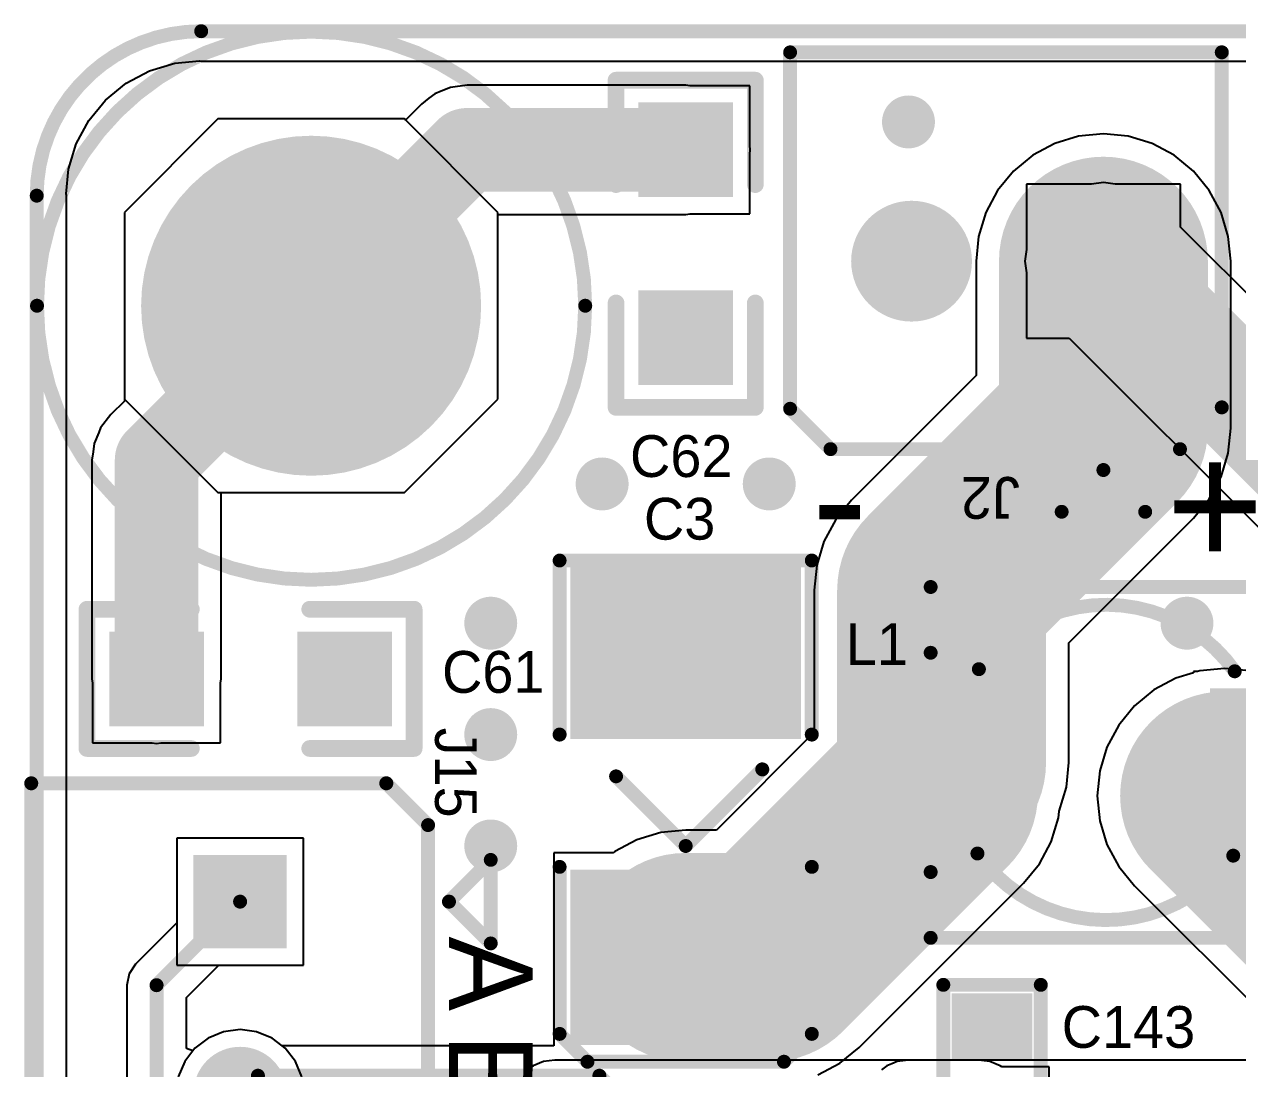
# Model space of a CAD drawing. Extents: x 1012 to 1122, y 1012 to 1122.
# Drawn here: x 1011.55 to 1033.69, y 1102.87 to 1121.92 of the extents above; entities that cross this region are included whole.
import ezdxf

# ---------------------------------------------------------------- set-up
doc = ezdxf.new("R2010")
doc.units = 0
doc.layers.get('0').update_dxf_attribs({"linetype": 'CONTINUOUS'})
for name, color, linetype in [('BOTTOMLAYER', 5, 'CONTINUOUS'), ('BOTTOMSOLDER', 6, 'CONTINUOUS'), ('KEEPOUTLAYER', 6, 'CONTINUOUS'), ('MECHANICAL1', 6, 'CONTINUOUS'), ('MULTILAYER', 9, 'CONTINUOUS'), ('TOPLAYER', 1, 'CONTINUOUS'), ('TOPOVERLAY', 2, 'CONTINUOUS'), ('TOPPASTE', 8, 'CONTINUOUS'), ('TOPSOLDER', 216, 'CONTINUOUS')]:
    doc.layers.add(name, color=color, linetype=linetype)

# ---------------------------------------------------------------- blocks, each defined once
blk = doc.blocks.new('CD7343_15')
at = {"layer": 'TOPLAYER'}
for points in [[(-1.5, -2), (1.5, -2), (-1.5, 2), (1.5, 2)], [(4.088, -2), (7.088, -2), (4.088, 2), (7.088, 2)]]:
    blk.add_solid(points, dxfattribs=at)
at = {"layer": 'TOPOVERLAY', "const_width": 0.254}
for points in [[(-1.397, 2.3), (-1.905, 1.792)], [(-1.397, 2.3), (1.651, 2.3)], [(4.064, 2.3), (7.239, 2.3)], [(7.239, 2.3), (7.239, -2.3)], [(-1.905, 1.792), (-1.905, -1.792)], [(3.302, 1.27), (2.032, 0)], [(2.032, 0), (3.429, -1.397)], [(-1.905, -1.792), (-1.397, -2.3)], [(-1.397, -2.3), (1.651, -2.3)], [(4.064, -2.3), (7.239, -2.3)]]:
    blk.add_lwpolyline(points, dxfattribs=at)
at = {"layer": 'TOPOVERLAY', "const_width": 0.127}
for points in [[(-1.46, 2.3, 1), (-1.333, 2.3, 1)], [(-1.46, 2.3, 1), (-1.333, 2.3, 1)], [(1.587, 2.3, 1), (1.714, 2.3, 1)], [(4, 2.3, 1), (4.128, 2.3, 1)], [(7.176, 2.3, 1), (7.302, 2.3, 1)], [(7.176, 2.3, 1), (7.302, 2.3, 1)], [(-1.968, 1.792, 1), (-1.841, 1.792, 1)], [(-1.968, 1.792, 1), (-1.841, 1.792, 1)], [(3.239, 1.27, 1), (3.365, 1.27, 1)], [(1.968, 0, 1), (2.095, 0, 1)], [(1.968, 0, 1), (2.095, 0, 1)], [(3.365, -1.397, 1), (3.493, -1.397, 1)], [(-1.968, -1.792, 1), (-1.841, -1.792, 1)], [(-1.968, -1.792, 1), (-1.841, -1.792, 1)], [(-1.46, -2.3, 1), (-1.333, -2.3, 1)], [(-1.46, -2.3, 1), (-1.333, -2.3, 1)], [(1.587, -2.3, 1), (1.714, -2.3, 1)], [(4, -2.3, 1), (4.128, -2.3, 1)], [(7.176, -2.3, 1), (7.302, -2.3, 1)], [(7.176, -2.3, 1), (7.302, -2.3, 1)]]:
    blk.add_lwpolyline(points, format="xyb", close=True, dxfattribs=at)
at = {"layer": 'TOPPASTE'}
for points in [[(-1.5, -2), (1.5, -2), (-1.5, 2), (1.5, 2)], [(4.088, -2), (7.088, -2), (4.088, 2), (7.088, 2)]]:
    blk.add_solid(points, dxfattribs=at)
at = {"layer": 'TOPSOLDER'}
for points in [[(-1.602, -2.102), (1.602, -2.102), (-1.602, 2.102), (1.602, 2.102)], [(3.986, -2.102), (7.19, -2.102), (3.986, 2.102), (7.19, 2.102)]]:
    blk.add_solid(points, dxfattribs=at)
blk = doc.blocks.new('CC0603_95')
at = {"layer": 'TOPLAYER'}
for points in [[(-0.508, -0.635), (0.508, -0.635), (-0.508, 0.635), (0.508, 0.635)], [(1.143, -0.635), (2.159, -0.635), (1.143, 0.635), (2.159, 0.635)]]:
    blk.add_solid(points, dxfattribs=at)
at = {"layer": 'TOPOVERLAY', "const_width": 0.254}
for points in [[(-0.762, 0.889), (-0.762, -0.889)], [(-0.762, 0.889), (-0.508, 0.889)], [(-0.508, 0.889), (2.413, 0.889)], [(2.413, 0.889), (2.413, -0.889)], [(-0.762, -0.889), (2.413, -0.889)]]:
    blk.add_lwpolyline(points, dxfattribs=at)
at = {"layer": 'TOPOVERLAY', "const_width": 0.127}
for points in [[(-0.8255, 0.889, 1), (-0.6985, 0.889, 1)], [(-0.8255, 0.889, 1), (-0.6985, 0.889, 1)], [(-0.5715, 0.889, 1), (-0.4445, 0.889, 1)], [(-0.5715, 0.889, 1), (-0.4445, 0.889, 1)], [(2.3495, 0.889, 1), (2.4765, 0.889, 1)], [(2.3495, 0.889, 1), (2.4765, 0.889, 1)], [(-0.8255, -0.889, 1), (-0.6985, -0.889, 1)], [(-0.8255, -0.889, 1), (-0.6985, -0.889, 1)], [(2.3495, -0.889, 1), (2.4765, -0.889, 1)], [(2.3495, -0.889, 1), (2.4765, -0.889, 1)]]:
    blk.add_lwpolyline(points, format="xyb", close=True, dxfattribs=at)
at = {"layer": 'TOPPASTE'}
for points in [[(-0.508, -0.635), (0.508, -0.635), (-0.508, 0.635), (0.508, 0.635)], [(1.143, -0.635), (2.159, -0.635), (1.143, 0.635), (2.159, 0.635)]]:
    blk.add_solid(points, dxfattribs=at)
at = {"layer": 'TOPSOLDER'}
for points in [[(-0.6096, -0.7366), (0.6096, -0.7366), (-0.6096, 0.7366), (0.6096, 0.7366)], [(1.0414, -0.7366), (2.2606, -0.7366), (1.0414, 0.7366), (2.2606, 0.7366)]]:
    blk.add_solid(points, dxfattribs=at)
blk = doc.blocks.new('ECH350H_2P_107')
at = {"layer": 'BOTTOMLAYER', "const_width": 1}
blk.add_lwpolyline([(3, 0, 1), (4, 0, 1)], format="xyb", close=True, dxfattribs=at)
at = {"layer": 'BOTTOMLAYER'}
blk.add_solid([(-1, -1), (1, -1), (-1, 1), (1, 1)], dxfattribs=at)
at = {"layer": 'BOTTOMSOLDER', "const_width": 1.102}
blk.add_lwpolyline([(2.949, 0, 1), (4.051, 0, 1)], format="xyb", close=True, dxfattribs=at)
at = {"layer": 'BOTTOMSOLDER'}
blk.add_solid([(-1.102, -1.102), (1.102, -1.102), (-1.102, 1.102), (1.102, 1.102)], dxfattribs=at)
at = {"layer": 'MULTILAYER', "const_width": 1}
blk.add_lwpolyline([(3, 0, 1), (4, 0, 1)], format="xyb", close=True, dxfattribs=at)
at = {"layer": 'MULTILAYER'}
blk.add_solid([(-1, -1), (1, -1), (-1, 1), (1, 1)], dxfattribs=at)
at = {"layer": 'TOPLAYER', "const_width": 1}
blk.add_lwpolyline([(3, 0, 1), (4, 0, 1)], format="xyb", close=True, dxfattribs=at)
at = {"layer": 'TOPLAYER'}
blk.add_solid([(-1, -1), (1, -1), (-1, 1), (1, 1)], dxfattribs=at)
at = {"layer": 'TOPOVERLAY', "const_width": 0.254}
for points in [[(0.762, 4.572), (-0.762, 4.572)], [(0, 3.81), (-0.762, 4.572)], [(0.762, 4.572), (0, 3.81)], [(-1.397, 3.429), (-2.159, 2.667)], [(4.978, 3.429), (-1.397, 3.429)], [(5.715, 2.692), (4.978, 3.429)], [(-2.159, 2.667), (-2.159, -3.81)], [(5.715, 2.692), (5.715, -3.81)], [(5.715, -3.81), (-2.159, -3.81)]]:
    blk.add_lwpolyline(points, dxfattribs=at)
at = {"layer": 'TOPOVERLAY', "const_width": 0.127}
for points in [[(-0.825, 4.572, 1), (-0.699, 4.572, 1)], [(-0.825, 4.572, 1), (-0.699, 4.572, 1)], [(0.699, 4.572, 1), (0.825, 4.572, 1)], [(0.699, 4.572, 1), (0.825, 4.572, 1)], [(-0.064, 3.81, 1), (0.064, 3.81, 1)], [(-0.064, 3.81, 1), (0.064, 3.81, 1)], [(-1.46, 3.429, 1), (-1.333, 3.429, 1)], [(-1.46, 3.429, 1), (-1.333, 3.429, 1)], [(4.915, 3.429, 1), (5.042, 3.429, 1)], [(4.915, 3.429, 1), (5.042, 3.429, 1)], [(-2.223, 2.667, 1), (-2.095, 2.667, 1)], [(-2.223, 2.667, 1), (-2.095, 2.667, 1)], [(5.652, 2.692, 1), (5.778, 2.692, 1)], [(5.652, 2.692, 1), (5.778, 2.692, 1)], [(-2.223, -3.81, 1), (-2.095, -3.81, 1)], [(-2.223, -3.81, 1), (-2.095, -3.81, 1)], [(5.652, -3.81, 1), (5.778, -3.81, 1)], [(5.652, -3.81, 1), (5.778, -3.81, 1)]]:
    blk.add_lwpolyline(points, format="xyb", close=True, dxfattribs=at)
at = {"layer": 'TOPSOLDER', "const_width": 1.102}
blk.add_lwpolyline([(2.949, 0, 1), (4.051, 0, 1)], format="xyb", close=True, dxfattribs=at)
at = {"layer": 'TOPSOLDER'}
blk.add_solid([(-1.102, -1.102), (1.102, -1.102), (-1.102, 1.102), (1.102, 1.102)], dxfattribs=at)
blk = doc.blocks.new('ECH350H_3P_120')
at = {"layer": 'BOTTOMLAYER', "const_width": 0.75}
for points in [[(3.125, 0, 1), (3.875, 0, 1)], [(6.625, 0, 1), (7.375, 0, 1)]]:
    blk.add_lwpolyline(points, format="xyb", close=True, dxfattribs=at)
at = {"layer": 'BOTTOMLAYER'}
blk.add_solid([(-0.75, -0.75), (0.75, -0.75), (-0.75, 0.75), (0.75, 0.75)], dxfattribs=at)
at = {"layer": 'BOTTOMSOLDER', "const_width": 0.852}
for points in [[(3.074, 0, 1), (3.926, 0, 1)], [(6.574, 0, 1), (7.426, 0, 1)]]:
    blk.add_lwpolyline(points, format="xyb", close=True, dxfattribs=at)
at = {"layer": 'BOTTOMSOLDER'}
blk.add_solid([(-0.852, -0.852), (0.852, -0.852), (-0.852, 0.852), (0.852, 0.852)], dxfattribs=at)
at = {"layer": 'MULTILAYER', "const_width": 0.75}
for points in [[(3.125, 0, 1), (3.875, 0, 1)], [(6.625, 0, 1), (7.375, 0, 1)]]:
    blk.add_lwpolyline(points, format="xyb", close=True, dxfattribs=at)
at = {"layer": 'MULTILAYER'}
blk.add_solid([(-0.75, -0.75), (0.75, -0.75), (-0.75, 0.75), (0.75, 0.75)], dxfattribs=at)
at = {"layer": 'TOPLAYER', "const_width": 0.75}
for points in [[(3.125, 0, 1), (3.875, 0, 1)], [(6.625, 0, 1), (7.375, 0, 1)]]:
    blk.add_lwpolyline(points, format="xyb", close=True, dxfattribs=at)
at = {"layer": 'TOPLAYER'}
blk.add_solid([(-0.75, -0.75), (0.75, -0.75), (-0.75, 0.75), (0.75, 0.75)], dxfattribs=at)
at = {"layer": 'TOPOVERLAY', "const_width": 0.254}
for points in [[(0.762, 4.572), (-0.762, 4.572)], [(0, 3.81), (-0.762, 4.572)], [(0, 3.81), (0.762, 4.572)], [(-2.159, 2.667), (-1.397, 3.429)], [(8.382, 3.429), (-1.397, 3.429)], [(9.144, 2.667), (8.382, 3.429)], [(-2.159, -3.81), (-2.159, 2.667)], [(9.144, -3.81), (9.144, 2.667)], [(9.144, -3.81), (-2.159, -3.81)]]:
    blk.add_lwpolyline(points, dxfattribs=at)
at = {"layer": 'TOPOVERLAY', "const_width": 0.127}
for points in [[(-0.825, 4.572, 1), (-0.699, 4.572, 1)], [(-0.825, 4.572, 1), (-0.699, 4.572, 1)], [(0.699, 4.572, 1), (0.825, 4.572, 1)], [(0.699, 4.572, 1), (0.825, 4.572, 1)], [(-0.064, 3.81, 1), (0.064, 3.81, 1)], [(-0.064, 3.81, 1), (0.064, 3.81, 1)], [(-1.46, 3.429, 1), (-1.333, 3.429, 1)], [(-1.46, 3.429, 1), (-1.333, 3.429, 1)], [(8.319, 3.429, 1), (8.445, 3.429, 1)], [(8.319, 3.429, 1), (8.445, 3.429, 1)], [(-2.223, 2.667, 1), (-2.095, 2.667, 1)], [(-2.223, 2.667, 1), (-2.095, 2.667, 1)], [(9.08, 2.667, 1), (9.207, 2.667, 1)], [(9.08, 2.667, 1), (9.207, 2.667, 1)], [(-2.223, -3.81, 1), (-2.095, -3.81, 1)], [(-2.223, -3.81, 1), (-2.095, -3.81, 1)], [(9.08, -3.81, 1), (9.207, -3.81, 1)], [(9.08, -3.81, 1), (9.207, -3.81, 1)]]:
    blk.add_lwpolyline(points, format="xyb", close=True, dxfattribs=at)
at = {"layer": 'TOPSOLDER', "const_width": 0.852}
for points in [[(3.074, 0, 1), (3.926, 0, 1)], [(6.574, 0, 1), (7.426, 0, 1)]]:
    blk.add_lwpolyline(points, format="xyb", close=True, dxfattribs=at)
at = {"layer": 'TOPSOLDER'}
blk.add_solid([(-0.852, -0.852), (0.852, -0.852), (-0.852, 0.852), (0.852, 0.852)], dxfattribs=at)
blk = doc.blocks.new('SLF6025_121')
at = {"layer": 'TOPLAYER'}
for points in [[(1, -1.25), (1, 1.25), (-1, -1.25), (-1, 1.25)], [(7, -1.25), (7, 1.25), (5, -1.25), (5, 1.25)]]:
    blk.add_solid(points, dxfattribs=at)
at = {"layer": 'TOPOVERLAY', "const_width": 0.254}
for points in [[(-0.2, 3.2), (-0.2, 2)], [(6.2, 3.2), (-0.2, 3.2)], [(6.2, 3.2), (6.2, 2)], [(-0.2, -2), (-0.2, -3.2)], [(6.2, -2), (6.2, -3.2)], [(6.2, -3.2), (-0.2, -3.2)]]:
    blk.add_lwpolyline(points, dxfattribs=at)
at = {"layer": 'TOPOVERLAY', "const_width": 0.127}
for points in [[(-0.263, 3.2, 1), (-0.136, 3.2, 1)], [(-0.263, 3.2, 1), (-0.136, 3.2, 1)], [(6.136, 3.2, 1), (6.263, 3.2, 1)], [(6.136, 3.2, 1), (6.263, 3.2, 1)], [(-0.263, 2, 1), (-0.136, 2, 1)], [(6.136, 2, 1), (6.263, 2, 1)], [(0.617, 1.701, 1), (0.744, 1.701, 1)], [(5.283, 1.662, 1), (5.41, 1.662, 1)], [(0.59, -1.662, 1), (0.717, -1.662, 1)], [(5.256, -1.701, 1), (5.383, -1.701, 1)], [(-0.263, -2, 1), (-0.136, -2, 1)], [(6.136, -2, 1), (6.263, -2, 1)], [(-0.263, -3.2, 1), (-0.136, -3.2, 1)], [(-0.263, -3.2, 1), (-0.136, -3.2, 1)], [(6.136, -3.2, 1), (6.263, -3.2, 1)], [(6.136, -3.2, 1), (6.263, -3.2, 1)]]:
    blk.add_lwpolyline(points, format="xyb", close=True, dxfattribs=at)
at = {"layer": 'TOPOVERLAY', "const_width": 0.254}
for points in [[(0.681, 1.701, -0.511919), (5.347, 1.662)], [(5.319, -1.701, -0.511919), (0.653, -1.662)]]:
    blk.add_lwpolyline(points, format="xyb", dxfattribs=at)
at = {"layer": 'TOPPASTE'}
for points in [[(1, -1.25), (1, 1.25), (-1, -1.25), (-1, 1.25)], [(7, -1.25), (7, 1.25), (5, -1.25), (5, 1.25)]]:
    blk.add_solid(points, dxfattribs=at)
at = {"layer": 'TOPSOLDER'}
for points in [[(1.102, -1.352), (1.102, 1.352), (-1.102, -1.352), (-1.102, 1.352)], [(7.102, -1.352), (7.102, 1.352), (4.898, -1.352), (4.898, 1.352)]]:
    blk.add_solid(points, dxfattribs=at)
blk = doc.blocks.new('CC1206_266')
at = {"layer": 'TOPLAYER'}
for points in [[(-0.762, -0.762), (0.762, -0.762), (-0.762, 0.762), (0.762, 0.762)], [(2.667, -0.762), (4.191, -0.762), (2.667, 0.762), (4.191, 0.762)]]:
    blk.add_solid(points, dxfattribs=at)
at = {"layer": 'TOPOVERLAY', "const_width": 0.3048}
for points in [[(-1.27, 1.27), (0.635, 1.27)], [(-1.27, -1.27), (-1.27, 1.27)], [(2.794, 1.27), (4.699, 1.27)], [(4.699, -1.27), (4.699, 1.27)], [(-1.27, -1.27), (0.635, -1.27)], [(2.794, -1.27), (4.699, -1.27)]]:
    blk.add_lwpolyline(points, dxfattribs=at)
at = {"layer": 'TOPOVERLAY', "const_width": 0.1524}
for points in [[(-1.3462, 1.27, 1), (-1.1938, 1.27, 1)], [(-1.3462, 1.27, 1), (-1.1938, 1.27, 1)], [(0.5588, 1.27, 1), (0.7112, 1.27, 1)], [(2.7178, 1.27, 1), (2.8702, 1.27, 1)], [(4.6228, 1.27, 1), (4.7752, 1.27, 1)], [(4.6228, 1.27, 1), (4.7752, 1.27, 1)], [(-1.3462, -1.27, 1), (-1.1938, -1.27, 1)], [(-1.3462, -1.27, 1), (-1.1938, -1.27, 1)], [(0.5588, -1.27, 1), (0.7112, -1.27, 1)], [(2.7178, -1.27, 1), (2.8702, -1.27, 1)], [(4.6228, -1.27, 1), (4.7752, -1.27, 1)], [(4.6228, -1.27, 1), (4.7752, -1.27, 1)]]:
    blk.add_lwpolyline(points, format="xyb", close=True, dxfattribs=at)
at = {"layer": 'TOPPASTE'}
for points in [[(-0.762, -0.762), (0.762, -0.762), (-0.762, 0.762), (0.762, 0.762)], [(2.667, -0.762), (4.191, -0.762), (2.667, 0.762), (4.191, 0.762)]]:
    blk.add_solid(points, dxfattribs=at)
at = {"layer": 'TOPSOLDER'}
for points in [[(-0.8636, -0.8636), (0.8636, -0.8636), (-0.8636, 0.8636), (0.8636, 0.8636)], [(2.5654, -0.8636), (4.2926, -0.8636), (2.5654, 0.8636), (4.2926, 0.8636)]]:
    blk.add_solid(points, dxfattribs=at)
blk = doc.blocks.new('CC1206_267')
at = {"layer": 'TOPLAYER'}
for points in [[(-0.762, -0.762), (0.762, -0.762), (-0.762, 0.762), (0.762, 0.762)], [(2.667, -0.762), (4.191, -0.762), (2.667, 0.762), (4.191, 0.762)]]:
    blk.add_solid(points, dxfattribs=at)
at = {"layer": 'TOPOVERLAY', "const_width": 0.3048}
for points in [[(0.635, 1.27), (-1.27, 1.27)], [(-1.27, -1.27), (-1.27, 1.27)], [(4.699, 1.27), (2.794, 1.27)], [(4.699, -1.27), (4.699, 1.27)], [(0.635, -1.27), (-1.27, -1.27)], [(4.699, -1.27), (2.794, -1.27)]]:
    blk.add_lwpolyline(points, dxfattribs=at)
at = {"layer": 'TOPOVERLAY', "const_width": 0.1524}
for points in [[(-1.3462, 1.27, 1), (-1.1938, 1.27, 1)], [(-1.3462, 1.27, 1), (-1.1938, 1.27, 1)], [(0.5588, 1.27, 1), (0.7112, 1.27, 1)], [(2.7178, 1.27, 1), (2.8702, 1.27, 1)], [(4.6228, 1.27, 1), (4.7752, 1.27, 1)], [(4.6228, 1.27, 1), (4.7752, 1.27, 1)], [(-1.3462, -1.27, 1), (-1.1938, -1.27, 1)], [(-1.3462, -1.27, 1), (-1.1938, -1.27, 1)], [(0.5588, -1.27, 1), (0.7112, -1.27, 1)], [(2.7178, -1.27, 1), (2.8702, -1.27, 1)], [(4.6228, -1.27, 1), (4.7752, -1.27, 1)], [(4.6228, -1.27, 1), (4.7752, -1.27, 1)]]:
    blk.add_lwpolyline(points, format="xyb", close=True, dxfattribs=at)
at = {"layer": 'TOPPASTE'}
for points in [[(-0.762, -0.762), (0.762, -0.762), (-0.762, 0.762), (0.762, 0.762)], [(2.667, -0.762), (4.191, -0.762), (2.667, 0.762), (4.191, 0.762)]]:
    blk.add_solid(points, dxfattribs=at)
at = {"layer": 'TOPSOLDER'}
for points in [[(-0.8636, -0.8636), (0.8636, -0.8636), (-0.8636, 0.8636), (0.8636, 0.8636)], [(2.5654, -0.8636), (4.2926, -0.8636), (2.5654, 0.8636), (4.2926, 0.8636)]]:
    blk.add_solid(points, dxfattribs=at)

msp = doc.modelspace()

# ---------------------------------------------------------------- linework, layer by layer
at = {"layer": 'BOTTOMLAYER'}
for p, q in [((1013.839, 1121.073), (1014.301, 1121.213)), ((1014.301, 1121.213), (1014.75, 1121.257)), ((1014.75, 1121.257), (1014.782, 1121.251)), ((1014.782, 1121.251), (1014.782, 1121.251)), ((1014.782, 1121.251), (1014.783, 1121.251)), ((1014.783, 1121.251), (1067.555, 1121.251)), ((1013.412, 1120.845), (1013.839, 1121.073)), ((1013.039, 1120.538), (1013.412, 1120.845)), ((1012.732, 1120.165), (1013.039, 1120.538)), ((1012.504, 1119.738), (1012.732, 1120.165)), ((1015.084, 1120.194), (1013.381, 1118.49)), ((1018.491, 1120.194), (1015.084, 1120.194)), ((1020.194, 1118.49), (1018.491, 1120.194)), ((1012.364, 1119.276), (1012.504, 1119.738)), ((1012.32, 1118.827), (1012.364, 1119.276)), ((1031.025, 1119.006), (1029.834, 1119.006)), ((1029.834, 1119.006), (1029.834, 1117.815)), ((1031.24, 1119.035), (1031.025, 1119.006)), ((1031.455, 1119.006), (1031.24, 1119.035)), ((1032.646, 1119.006), (1031.455, 1119.006)), ((1032.646, 1118.223), (1032.646, 1119.006)), ((1012.326, 1118.795), (1012.32, 1118.827)), ((1012.326, 1094.616), (1012.326, 1118.795)), ((1013.381, 1118.49), (1013.381, 1115.084)), ((1020.194, 1115.084), (1020.194, 1118.49)), ((1037.803, 1113.066), (1032.646, 1118.223)), ((1029.834, 1117.815), (1029.805, 1117.6)), ((1029.805, 1117.6), (1029.834, 1117.385)), ((1029.834, 1117.385), (1029.834, 1116.194)), ((1029.834, 1116.194), (1030.617, 1116.194)), ((1030.617, 1116.194), (1036.195, 1110.617)), ((1013.381, 1115.084), (1015.084, 1113.381)), ((1018.491, 1113.381), (1020.194, 1115.084)), ((1015.084, 1113.381), (1018.491, 1113.381)), ((1016.648, 1107.072), (1014.336, 1107.072)), ((1014.336, 1107.072), (1014.336, 1104.76)), ((1016.648, 1104.76), (1016.648, 1107.072)), ((1014.336, 1104.76), (1016.648, 1104.76)), ((1014.909, 1103.426), (1014.667, 1103.241)), ((1015.19, 1103.543), (1014.909, 1103.426)), ((1015.492, 1103.582), (1015.19, 1103.543)), ((1015.794, 1103.543), (1015.492, 1103.582)), ((1016.075, 1103.426), (1015.794, 1103.543)), ((1016.317, 1103.241), (1016.075, 1103.426)), ((1014.667, 1103.241), (1014.482, 1102.999)), ((1016.502, 1102.999), (1016.317, 1103.241)), ((1014.482, 1102.999), (1014.365, 1102.718)), ((1016.619, 1102.718), (1016.502, 1102.999)), ((1021.027, 1103), (1020.835, 1102.921)), ((1021.232, 1103.027), (1021.027, 1103)), ((1060.798, 1103.027), (1021.232, 1103.027)), ((1020.835, 1102.921), (1020.671, 1102.795))]:
    msp.add_line(p, q, dxfattribs=at)
for points, const_width in [([(1027.494, 1120.14, 1), (1027.874, 1120.14, 1)], 0.381), ([(1015.287, 1116.787, 1), (1018.287, 1116.787, 1)], 3), ([(1030.732, 1117.6, 1), (1031.748, 1117.6, 1)], 1.016), ([(1021.905, 1113.536, 1), (1022.287, 1113.536, 1)], 0.381), ([(1024.954, 1113.536, 1), (1025.334, 1113.536, 1)], 0.381), ([(1019.874, 1110.996, 1), (1020.255, 1110.996, 1)], 0.381), ([(1032.573, 1110.996, 1), (1032.955, 1110.996, 1)], 0.381), ([(1019.874, 1108.964, 1), (1020.255, 1108.964, 1)], 0.381), ([(1019.874, 1106.932, 1), (1020.255, 1106.932, 1)], 0.381)]:
    msp.add_lwpolyline(points, format="xyb", close=True, dxfattribs=dict(at, const_width=const_width))
at = {"layer": 'BOTTOMLAYER', "const_width": 2.032}
msp.add_lwpolyline([(1031.24, 1117.6), (1037.209, 1111.631)], dxfattribs=at)
at = {"layer": 'BOTTOMSOLDER'}
for points, const_width in [([(1027.443, 1120.14, 1), (1027.925, 1120.14, 1)], 0.483), ([(1015.237, 1116.787, 1), (1018.338, 1116.787, 1)], 3.102), ([(1021.855, 1113.536, 1), (1022.337, 1113.536, 1)], 0.483), ([(1024.903, 1113.536, 1), (1025.385, 1113.536, 1)], 0.483), ([(1019.823, 1110.996, 1), (1020.305, 1110.996, 1)], 0.483), ([(1032.523, 1110.996, 1), (1033.005, 1110.996, 1)], 0.483), ([(1019.823, 1108.964, 1), (1020.305, 1108.964, 1)], 0.483), ([(1019.823, 1106.932, 1), (1020.305, 1106.932, 1)], 0.483)]:
    msp.add_lwpolyline(points, format="xyb", close=True, dxfattribs=dict(at, const_width=const_width))
at = {"layer": 'KEEPOUTLAYER', "const_width": 0.254}
msp.add_lwpolyline([(1011.782, 1118.795, -0.414214), (1014.782, 1121.795)], format="xyb", dxfattribs=at)
for points in [[(1014.782, 1121.795), (1118.782, 1121.795)], [(1011.782, 1014.795), (1011.782, 1118.795)]]:
    msp.add_lwpolyline(points, dxfattribs=at)
at = {"layer": 'KEEPOUTLAYER', "const_width": 0.127}
for points in [[(1014.719, 1121.795, 1), (1014.846, 1121.795, 1)], [(1014.719, 1121.795, 1), (1014.846, 1121.795, 1)], [(1011.719, 1118.795, 1), (1011.846, 1118.795, 1)], [(1011.719, 1118.795, 1), (1011.846, 1118.795, 1)]]:
    msp.add_lwpolyline(points, format="xyb", close=True, dxfattribs=at)
at = {"layer": 'MECHANICAL1', "const_width": 0.254}
msp.add_lwpolyline([(1011.782, 1118.795, -0.414214), (1014.782, 1121.795)], format="xyb", dxfattribs=at)
for points in [[(1014.782, 1121.795), (1118.782, 1121.795)], [(1011.782, 1014.795), (1011.782, 1118.795)]]:
    msp.add_lwpolyline(points, dxfattribs=at)
at = {"layer": 'MECHANICAL1', "const_width": 0.127}
for points in [[(1014.719, 1121.795, 1), (1014.846, 1121.795, 1)], [(1014.719, 1121.795, 1), (1014.846, 1121.795, 1)], [(1011.719, 1118.795, 1), (1011.846, 1118.795, 1)], [(1011.719, 1118.795, 1), (1011.846, 1118.795, 1)]]:
    msp.add_lwpolyline(points, format="xyb", close=True, dxfattribs=at)
at = {"layer": 'MULTILAYER'}
for points, const_width in [([(1027.494, 1120.14, 1), (1027.874, 1120.14, 1)], 0.381), ([(1015.287, 1116.787, 1), (1018.287, 1116.787, 1)], 3), ([(1021.905, 1113.536, 1), (1022.287, 1113.536, 1)], 0.381), ([(1024.954, 1113.536, 1), (1025.334, 1113.536, 1)], 0.381), ([(1019.874, 1110.996, 1), (1020.255, 1110.996, 1)], 0.381), ([(1032.573, 1110.996, 1), (1032.955, 1110.996, 1)], 0.381), ([(1019.874, 1108.964, 1), (1020.255, 1108.964, 1)], 0.381), ([(1019.874, 1106.932, 1), (1020.255, 1106.932, 1)], 0.381)]:
    msp.add_lwpolyline(points, format="xyb", close=True, dxfattribs=dict(at, const_width=const_width))
at = {"layer": 'TOPLAYER'}
for p, q in [((1013.839, 1121.073), (1014.301, 1121.213)), ((1014.301, 1121.213), (1014.75, 1121.257)), ((1014.75, 1121.257), (1014.782, 1121.251)), ((1014.782, 1121.251), (1014.782, 1121.251)), ((1014.782, 1121.251), (1014.783, 1121.251)), ((1014.783, 1121.251), (1038.368, 1121.251)), ((1013.412, 1120.845), (1013.839, 1121.073)), ((1013.039, 1120.538), (1013.412, 1120.845)), ((1019.161, 1120.701), (1019.043, 1120.653)), ((1019.327, 1120.77), (1019.161, 1120.701)), ((1019.632, 1120.81), (1019.327, 1120.77)), ((1023.62, 1120.81), (1019.632, 1120.81)), ((1023.697, 1120.8), (1023.62, 1120.81)), ((1024.788, 1120.8), (1023.697, 1120.8)), ((1024.788, 1119.709), (1024.788, 1120.8)), ((1012.732, 1120.165), (1013.039, 1120.538)), ((1018.799, 1120.465), (1018.509, 1120.175)), ((1018.937, 1120.571), (1018.799, 1120.465)), ((1018.799, 1120.465), (1018.799, 1120.465)), ((1019.043, 1120.653), (1018.937, 1120.571)), ((1012.504, 1119.738), (1012.732, 1120.165)), ((1015.084, 1120.194), (1013.381, 1118.49)), ((1018.491, 1120.194), (1015.084, 1120.194)), ((1018.509, 1120.175), (1018.491, 1120.194)), ((1030.787, 1119.878), (1030.351, 1119.746)), ((1031.24, 1119.923), (1030.787, 1119.878)), ((1031.693, 1119.878), (1031.24, 1119.923)), ((1032.129, 1119.746), (1031.693, 1119.878)), ((1012.364, 1119.276), (1012.504, 1119.738)), ((1024.798, 1119.632), (1024.788, 1119.709)), ((1024.788, 1119.555), (1024.798, 1119.632)), ((1030.351, 1119.746), (1029.95, 1119.531)), ((1032.53, 1119.531), (1032.129, 1119.746)), ((1024.788, 1118.464), (1024.788, 1119.555)), ((1029.95, 1119.531), (1029.598, 1119.242)), ((1032.882, 1119.242), (1032.53, 1119.531)), ((1012.32, 1118.827), (1012.364, 1119.276)), ((1029.598, 1119.242), (1029.309, 1118.89)), ((1033.171, 1118.89), (1032.882, 1119.242)), ((1012.326, 1118.795), (1012.32, 1118.827)), ((1012.326, 1094.601), (1012.326, 1118.795)), ((1029.309, 1118.89), (1029.094, 1118.489)), ((1033.386, 1118.489), (1033.171, 1118.89)), ((1013.381, 1118.49), (1013.381, 1115.084)), ((1029.094, 1118.489), (1028.962, 1118.053)), ((1033.518, 1118.053), (1033.386, 1118.489)), ((1020.194, 1115.084), (1020.194, 1118.454)), ((1020.194, 1118.454), (1023.62, 1118.454)), ((1023.62, 1118.454), (1023.697, 1118.464)), ((1023.697, 1118.464), (1024.788, 1118.464)), ((1028.962, 1118.053), (1028.917, 1117.6)), ((1033.563, 1117.6), (1033.518, 1118.053)), ((1028.917, 1117.6), (1028.917, 1115.514)), ((1033.563, 1114.552), (1033.563, 1117.6)), ((1028.917, 1115.514), (1026.646, 1113.242)), ((1013.381, 1115.047), (1013.135, 1114.801)), ((1013.381, 1115.084), (1013.381, 1115.084)), ((1013.381, 1115.084), (1013.381, 1115.084)), ((1013.381, 1115.084), (1013.381, 1115.047)), ((1018.491, 1113.381), (1020.194, 1115.084)), ((1013.135, 1114.801), (1012.947, 1114.557)), ((1012.947, 1114.557), (1012.913, 1114.474)), ((1033.518, 1114.099), (1033.563, 1114.552)), ((1033.563, 1114.552), (1033.563, 1114.552)), ((1012.83, 1114.273), (1012.81, 1114.12)), ((1012.913, 1114.474), (1012.83, 1114.273)), ((1012.81, 1114.12), (1012.79, 1113.968)), ((1033.386, 1113.663), (1033.518, 1114.099)), ((1012.79, 1113.968), (1012.79, 1113.968)), ((1012.79, 1113.968), (1012.79, 1109.98)), ((1033.171, 1113.262), (1033.386, 1113.663)), ((1015.146, 1109.98), (1015.146, 1113.381)), ((1015.146, 1113.381), (1018.491, 1113.381)), ((1026.646, 1113.242), (1026.357, 1112.89)), ((1032.882, 1112.91), (1033.171, 1113.262)), ((1026.357, 1112.89), (1026.142, 1112.489)), ((1030.611, 1110.638), (1032.882, 1112.91)), ((1026.142, 1112.489), (1026.01, 1112.053)), ((1026.01, 1112.053), (1025.965, 1111.6)), ((1025.965, 1111.6), (1025.965, 1111.6)), ((1025.965, 1111.6), (1025.965, 1109.006)), ((1030.611, 1108.456), (1030.611, 1110.638)), ((1032.882, 1110.089), (1032.561, 1109.992)), ((1032.957, 1110.112), (1032.882, 1110.112)), ((1032.882, 1110.112), (1032.882, 1110.089)), ((1032.997, 1110.124), (1032.957, 1110.112)), ((1033.45, 1110.169), (1032.997, 1110.124)), ((1033.903, 1110.124), (1033.45, 1110.169)), ((1012.79, 1109.98), (1012.8, 1109.903)), ((1012.8, 1109.903), (1012.8, 1108.812)), ((1015.136, 1109.903), (1015.146, 1109.98)), ((1015.136, 1108.812), (1015.136, 1109.903)), ((1032.561, 1109.992), (1032.159, 1109.778)), ((1032.159, 1109.778), (1031.807, 1109.489)), ((1031.807, 1109.489), (1031.519, 1109.137)), ((1025.965, 1109.006), (1024.182, 1107.223)), ((1031.519, 1109.137), (1031.304, 1108.735)), ((1012.8, 1108.812), (1013.891, 1108.812)), ((1013.891, 1108.812), (1013.968, 1108.802)), ((1013.968, 1108.802), (1014.045, 1108.812)), ((1014.045, 1108.812), (1015.136, 1108.812)), ((1031.304, 1108.735), (1031.172, 1108.3)), ((1030.566, 1108.003), (1030.611, 1108.456)), ((1031.172, 1108.3), (1031.127, 1107.846)), ((1030.434, 1107.567), (1030.566, 1108.003)), ((1031.127, 1107.846), (1031.172, 1107.393)), ((1030.287, 1107.008), (1030.419, 1107.444)), ((1030.419, 1107.444), (1030.431, 1107.561)), ((1030.431, 1107.561), (1030.434, 1107.567)), ((1023.62, 1107.223), (1023.167, 1107.178)), ((1024.182, 1107.223), (1023.62, 1107.223)), ((1031.172, 1107.393), (1031.304, 1106.958)), ((1016.648, 1107.072), (1014.336, 1107.072)), ((1014.336, 1107.072), (1014.336, 1105.529)), ((1016.648, 1104.76), (1016.648, 1107.072)), ((1022.731, 1107.046), (1022.33, 1106.831)), ((1023.167, 1107.178), (1022.731, 1107.046)), ((1030.072, 1106.607), (1030.287, 1107.008)), ((1031.304, 1106.958), (1031.519, 1106.556)), ((1022.299, 1106.806), (1021.214, 1106.806)), ((1021.214, 1106.806), (1021.214, 1103.285)), ((1022.33, 1106.831), (1022.299, 1106.806)), ((1029.784, 1106.255), (1030.072, 1106.607)), ((1031.519, 1106.556), (1031.807, 1106.204)), ((1026.786, 1103.258), (1029.784, 1106.255)), ((1031.807, 1106.204), (1034.754, 1103.258)), ((1014.336, 1105.529), (1013.583, 1104.777)), ((1013.583, 1104.777), (1013.466, 1104.6)), ((1014.512, 1104.167), (1015.105, 1104.76)), ((1015.105, 1104.76), (1016.648, 1104.76)), ((1013.466, 1104.6), (1013.424, 1104.392)), ((1013.424, 1104.392), (1013.424, 1101.725)), ((1014.512, 1103.236), (1014.512, 1104.167)), ((1014.909, 1103.426), (1014.667, 1103.241)), ((1015.19, 1103.543), (1014.909, 1103.426)), ((1015.492, 1103.582), (1015.19, 1103.543)), ((1015.794, 1103.543), (1015.492, 1103.582)), ((1016.075, 1103.426), (1015.794, 1103.543)), ((1016.259, 1103.285), (1016.075, 1103.426)), ((1014.632, 1103.195), (1014.512, 1103.236)), ((1014.667, 1103.241), (1014.632, 1103.195)), ((1021.214, 1103.285), (1016.259, 1103.285)), ((1026.434, 1102.969), (1026.786, 1103.258)), ((1027.478, 1103), (1027.383, 1102.96)), ((1027.581, 1103.014), (1027.478, 1103)), ((1027.684, 1103.027), (1027.581, 1103.014)), ((1028.96, 1103.027), (1027.684, 1103.027)), ((1027.684, 1103.027), (1027.684, 1103.027)), ((1029.166, 1103), (1028.96, 1103.027)), ((1028.96, 1103.027), (1028.96, 1103.027)), ((1029.357, 1102.921), (1029.166, 1103)), ((1026.033, 1102.754), (1026.434, 1102.969)), ((1027.287, 1102.921), (1027.194, 1102.849)), ((1027.383, 1102.96), (1027.287, 1102.921)), ((1029.385, 1102.9), (1029.357, 1102.921)), ((1030.249, 1102.9), (1029.385, 1102.9)), ((1030.249, 1101.071), (1030.249, 1102.9))]:
    msp.add_line(p, q, dxfattribs=at)
for points, const_width in [([(1027.494, 1120.14, 1), (1027.874, 1120.14, 1)], 0.381), ([(1019.251, 1119.632, 1), (1020.013, 1119.632, 1)], 0.762), ([(1019.251, 1119.632, 1), (1020.013, 1119.632, 1)], 0.762), ([(1023.239, 1119.632, 1), (1024.001, 1119.632, 1)], 0.762), ([(1015.287, 1116.787, 1), (1018.287, 1116.787, 1)], 3), ([(1030.287, 1117.6, 1), (1032.193, 1117.6, 1)], 1.905), ([(1030.287, 1114.552, 1), (1032.193, 1114.552, 1)], 1.905), ([(1030.287, 1114.552, 1), (1032.193, 1114.552, 1)], 1.905), ([(1013.587, 1113.968, 1), (1014.349, 1113.968, 1)], 0.762), ([(1013.587, 1113.968, 1), (1014.349, 1113.968, 1)], 0.762), ([(1021.905, 1113.536, 1), (1022.287, 1113.536, 1)], 0.381), ([(1024.954, 1113.536, 1), (1025.334, 1113.536, 1)], 0.381), ([(1027.336, 1111.6, 1), (1029.241, 1111.6, 1)], 1.905), ([(1027.336, 1111.6, 1), (1029.241, 1111.6, 1)], 1.905), ([(1019.874, 1110.996, 1), (1020.255, 1110.996, 1)], 0.381), ([(1032.573, 1110.996, 1), (1032.955, 1110.996, 1)], 0.381), ([(1013.587, 1109.98, 1), (1014.349, 1109.98, 1)], 0.762), ([(1027.336, 1108.456, 1), (1029.241, 1108.456, 1)], 1.905), ([(1027.189, 1107.897, 1), (1029.094, 1107.897, 1)], 1.905), ([(1032.497, 1107.846, 1), (1034.402, 1107.846, 1)], 1.905), ([(1019.874, 1108.964, 1), (1020.255, 1108.964, 1)], 0.381), ([(1019.874, 1106.932, 1), (1020.255, 1106.932, 1)], 0.381), ([(1022.668, 1104.9, 1), (1024.572, 1104.9, 1)], 1.905), ([(1024.191, 1104.9, 1), (1026.097, 1104.9, 1)], 1.905), ([(1024.191, 1104.9, 1), (1026.097, 1104.9, 1)], 1.905), ([(1015.428, 1105.916, 1), (1015.556, 1105.916, 1)], 0.127), ([(1013.904, 1104.392, 1), (1014.032, 1104.392, 1)], 0.127), ([(1013.904, 1104.392, 1), (1014.032, 1104.392, 1)], 0.127), ([(1015.754, 1102.741, 1), (1015.881, 1102.741, 1)], 0.127), ([(1015.754, 1102.741, 1), (1015.881, 1102.741, 1)], 0.127), ([(1021.982, 1102.741, 1), (1022.109, 1102.741, 1)], 0.127), ([(1021.982, 1102.741, 1), (1022.109, 1102.741, 1)], 0.127)]:
    msp.add_lwpolyline(points, format="xyb", close=True, dxfattribs=dict(at, const_width=const_width))
for points, const_width in [([(1013.968, 1113.968), (1019.632, 1119.632)], 1.524), ([(1019.632, 1119.632), (1023.62, 1119.632)], 1.524), ([(1031.24, 1114.552), (1031.24, 1117.6)], 3.81), ([(1028.288, 1111.6), (1031.24, 1114.552)], 3.81), ([(1013.968, 1109.98), (1013.968, 1113.968)], 1.524), ([(1028.288, 1108.456), (1028.288, 1111.6)], 3.81), ([(1025.144, 1104.9), (1028.141, 1107.897)], 3.81), ([(1033.45, 1107.846), (1036.396, 1104.9)], 3.81), ([(1023.62, 1104.9), (1025.144, 1104.9)], 3.81), ([(1013.968, 1104.392), (1015.492, 1105.916)], 0.254), ([(1013.968, 1101.725), (1013.968, 1104.392)], 0.254), ([(1015.492, 1102.416), (1015.817, 1102.741)], 0.254), ([(1015.817, 1102.741), (1022.045, 1102.741)], 0.254), ([(1022.045, 1102.741), (1024.712, 1100.074)], 0.254)]:
    msp.add_lwpolyline(points, dxfattribs=dict(at, const_width=const_width))
at = {"layer": 'TOPOVERLAY'}
for points, const_width in [([(1021.787, 1116.787, 1), (1011.787, 1116.787, 1)], 0.254), ([(1011.724, 1116.787, 1), (1011.851, 1116.787, 1)], 0.127), ([(1021.724, 1116.787, 1), (1021.851, 1116.787, 1)], 0.127)]:
    msp.add_lwpolyline(points, format="xyb", close=True, dxfattribs=dict(at, const_width=const_width))
at = {"layer": 'TOPSOLDER'}
for points, const_width in [([(1027.443, 1120.14, 1), (1027.925, 1120.14, 1)], 0.483), ([(1015.237, 1116.787, 1), (1018.338, 1116.787, 1)], 3.102), ([(1021.855, 1113.536, 1), (1022.337, 1113.536, 1)], 0.483), ([(1024.903, 1113.536, 1), (1025.385, 1113.536, 1)], 0.483), ([(1019.823, 1110.996, 1), (1020.305, 1110.996, 1)], 0.483), ([(1032.523, 1110.996, 1), (1033.005, 1110.996, 1)], 0.483), ([(1019.823, 1108.964, 1), (1020.305, 1108.964, 1)], 0.483), ([(1019.823, 1106.932, 1), (1020.305, 1106.932, 1)], 0.483)]:
    msp.add_lwpolyline(points, format="xyb", close=True, dxfattribs=dict(at, const_width=const_width))

# ---------------------------------------------------------------- block references
for name, p, rotation in [('ECH350H_2P_107', (1031.24, 1117.6), 180), ('CC1206_267', (1023.62, 1119.632), 270), ('CD7343_15', (1023.62, 1104.9), 90), ('SLF6025_121', (1034.288, 1108.456), 180), ('CC1206_266', (1013.968, 1109.98), 360), ('ECH350H_3P_120', (1015.492, 1105.916), 270), ('CC0603_95', (1029.208, 1101.985), 90)]:
    msp.add_blockref(name, p, dxfattribs=dict(rotation=rotation))

# ---------------------------------------------------------------- texts
at = {"layer": 'TOPOVERLAY'}
for s, p in [('C62', (1022.604, 1113.663)), ('C3', (1022.858, 1112.52)), ('L1', (1026.541, 1110.234)), ('C61', (1019.175, 1109.726))]:
    msp.add_text(s, height=0.762, dxfattribs=at).set_placement(p)
for s, height, rotation, p in [('+', 2.286, 360, (1032.383, 1112.012)), ('J2', 0.762, 180, (1029.716, 1113.663)), ('-', 2.286, 360, (1025.92, 1112.139)), ('J15', 0.762, 270, (1019.048, 1109.091)), ('A', 1.524, 270, (1019.302, 1105.281)), ('C143', 0.762, 360, (1030.478, 1103.249)), ('B', 1.524, 270, (1019.302, 1103.503))]:
    msp.add_text(s, height=height, rotation=rotation, dxfattribs=at).set_placement(p)

doc.saveas('drawing.dxf')
